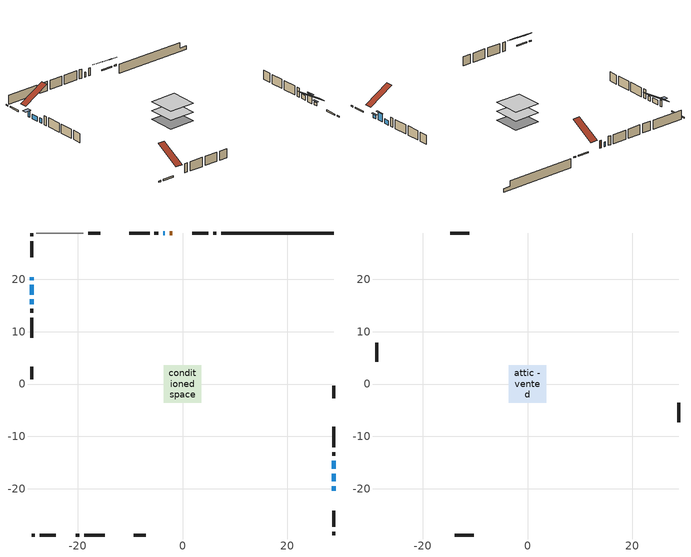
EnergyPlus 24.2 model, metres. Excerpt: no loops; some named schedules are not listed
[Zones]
conditioned space
 floor adiabatic (AdiabaticFloorConstruction): -3.62,-3.62 -3.62,3.62 3.62,3.62 3.62,-3.62 z1.22
 floor foundation (Slab1 construction): -3.62,-3.62 -3.62,3.62 3.62,3.62 3.62,-3.62 z-1.19
 wall outside (RimJoist1 construction): 6.47,28.85 5.83,28.85 / -28.85,-28.85 -28.22,-28.85 / -28.85,28.85 -28.85,28.22 / 28.85,-28.85 28.85,-28.22 z1.22:1.52
 wall outside (RimJoist2 construction): 4.9,28.85 1.83,28.85 / -27.29,-28.85 -24.22,-28.85 / -28.85,27.29 -28.85,24.22 / 28.85,-27.29 28.85,-24.22 z1.22:1.52
 wall outside (AdiabaticWallConstruction 1): -1.97,28.85 -2.47,28.85 z1.22:3.25
 wall outside (AdiabaticWallConstruction): -28.85,20.42 -28.85,19.86 z1.22:2.9; 28.85,-20.42 28.85,-19.5 z1.22:2.08; 28.85,-18.57 28.85,-17.1 z1.22:3.28; -28.85,18.93 -28.85,17.09 / -28.85,16.16 -28.85,15.27 / -3.39,28.85 -3.7,28.85 / 28.85,-16.17 28.85,-14.68 z1.22:2.44
 wall outside (Wall1 construction): -4.63,28.85 -5.35,28.85 / -20.42,-28.85 -19.69,-28.85 / -28.85,14.34 -28.85,13.62 / 28.85,-13.75 28.85,-13.02 z1.22:3.66
 wall outside (Wall2 construction): -6.28,28.85 -10.17,28.85 / -18.76,-28.85 -14.88,-28.85 / -28.85,12.69 -28.85,8.8 / 28.85,-12.09 28.85,-8.21 z1.22:3.66
 wall outside (Wall4 construction): -15.69,28.85 -18.04,28.85 / -9.35,-28.85 -7,-28.85 / -28.85,3.28 -28.85,0.93 / 28.85,-2.69 28.85,-0.33 z1.22:3.66
 wall foundation (FoundationWall1 construction): 7.39,28.85,-1.19 7.39,28.85,1.22 26.71,28.85,1.22 26.71,28.85,-0.31 28.85,28.85,-0.31 28.85,28.85,-1.19
 wall adiabatic (Wall5 construction): -18.97,28.85 -27.92,28.85 z1.22:3.66
 window (WindowConstruction 3): -28.85,20.42 -28.85,19.86 z1.22:2.9
 window (WindowConstruction): 28.85,-20.42 28.85,-19.5 z1.22:2.08
 window (WindowConstruction 1): 28.85,-18.57 28.85,-17.1 z1.22:3.28
 window (WindowConstruction 2): -28.85,18.93 -28.85,17.09 z1.22:2.44
 window (WindowConstruction 4): -28.85,16.16 -28.85,15.27 z1.22:2.44
 window (WindowConstruction 5): -3.39,28.85 -3.7,28.85 z1.22:2.44
 window (WindowConstruction 6): 28.85,-16.17 28.85,-14.68 z1.22:2.44
 door (Door): -1.97,28.85 -2.46,28.85 z1.22:3.25
 ceiling adiabatic (AdiabaticFloorConstruction): 3.62,-3.62 3.62,3.62 -3.62,3.62 -3.62,-3.62 z1.22
attic - vented
 floor to conditioned space (Floor1 construction Reversed): -3.62,-3.62 -3.62,3.62 3.62,3.62 3.62,-3.62 z3.66
 wall outside (Wall3 construction): -11.1,28.85 -14.76,28.85 / -13.95,-28.85 -10.28,-28.85 / -28.85,7.87 -28.85,4.21 / 28.85,-7.28 28.85,-3.62 z1.22:3.66
 roof outside (Roof1 construction): -1.04,28.85,3.66 -1.04,22.13,7.58 0.9,22.13,7.58 0.9,28.85,3.66; -21.35,-28.85,3.66 -21.35,-22.13,7.58 -23.29,-22.13,7.58 -23.29,-28.85,3.66; -28.85,21.35,3.66 -22.13,21.35,7.58 -22.13,23.29,7.58 -28.85,23.29,3.66; 28.85,-21.35,3.66 22.13,-21.35,7.58 22.13,-23.29,7.58 28.85,-23.29,3.66
shading: -28.85,19.56 -28.85,20.72 -30.37,20.72 -30.37,19.56 z3.2; 28.85,-19.2 28.85,-20.72 29.15,-20.72 29.15,-19.2 z2.38; 28.85,-16.8 28.85,-18.87 29.15,-18.87 29.15,-16.8 z3.58
[Building]
Building 1: Terrain=Suburbs
[Site:Location]
Ottawa Intl AP_ON: Latitude {deg}=45.32; Longitude {deg}=-75.67; Time Zone {hr}=-5; Elevation {m}=115; Keep Site Location Information=Yes
[Site:GroundTemperature:Shallow]
1.18808, -1.19398, -1.38475, -0.254337, 4.28362, 8.80044, 12.7163, 15.1969, 15.4076, 13.3901, 9.57408, 5.19582
[Site:WaterMainsTemperature]
Calculation Method=Schedule; Temperature Schedule=mains temperature schedule
[Material] Roughness=Rough; Thermal Absorptance=0.9
Name | Thickness {m} | Conductivity {W/m-K} | Density {kg/m3} | Specific Heat {J/kg-K} | Solar Absorptance | Visible Absorptance
asphalt or fiberglass shingles | 0.00635 | 0.162714 | 1121.4 | 1465.45 | 0.4 | 0.4
ceiling loosefill ins | 0.169333 | 0.0480833 | 16.02 | 1046.75 | 0.7 | 0.7
ceiling stud and cavity | 0.1397 | 0.0761394 | 65.682 | 1177.47 | 0.7 | 0.7
concrete 4.0 in. | 0.1016 | 1.803125 | 2242.8 | 837.4 | 0.7 | 0.7
concrete 8.0 in. | 0.2032 | 1.803125 | 2242.8 | 837.4 | 0.7 | 0.7
door material | 0.04445 | 0.0451087 | 512.64 | 1214.23 | 0.7 | 0.7
floor covering | 0.0127 | 0.0433444 | 54.468 | 1339.84 | 0.6 | 0.6
floor rigid ins; wall rigid ins 2 | 0.512978 | 0.029427 | 32.04 | 1214.23 | 0.7 | 0.7
floor stud and cavity | 0.1397 | 1.75129 | 37.0049 | 1207.88 | 0.7 | 0.7
furniture material conditioned space 1 | 0.1524 | 0.115458 | 640.8 | 1214.23 | 0.6 | 0.6
gypsum board | 0.0127 | 0.160291 | 801 | 837.4 | 0.6 | 0.6
osb sheathing 0.5 in. | 0.0127 | 0.115458 | 512.64 | 1214.23 | 0.7 | 0.7
osb sheathing 0.75 in. | 0.01905 | 0.115458 | 512.64 | 1214.23 | 0.7 | 0.7
osb sheathing 2.0 in. | 0.0508 | 0.115458 | 512.64 | 1214.23 | 0.7 | 0.7
rim joist rigid ins; wall rigid ins | 0.051816 | 0.029427 | 32.04 | 1214.23 | 0.7 | 0.7
rim joist stud and cavity | 0.0508 | 0.0417765 | 125.044 | 1163.47 | 0.6 | 0.6
rim joist stud and cavity 1 | 0.0508 | 0.04043 | 125.044 | 1163.47 | 0.6 | 0.6
wall rigid ins 1 | 0.051816 | 0.029427 | 32.04 | 1214.23 | 0.4 | 0.4
wall stud and cavity | 0.1397 | 0.179501 | 139.0536 | 1170.24 | 0.7 | 0.7
wall stud and cavity 1 | 0.1397 | 0.191179 | 139.0536 | 1170.24 | 0.7 | 0.7
wall stud and cavity 2 | 0.0889 | 6.1454 | 50.32683 | 1063.81 | 0.6 | 0.6
wall stud and cavity 3 | 0.1397 | 0.240512 | 139.0536 | 1170.24 | 0.7 | 0.7
wall stud and cavity 4 | 0.1397 | 0.156319 | 139.0536 | 1170.24 | 0.7 | 0.7
wall stud and cavity 5 | 0.0889 | 0.380278 | 52.3479 | 1209.89 | 0.7 | 0.7
wall stud and cavity 6 | 0.0889 | 0.391764 | 83.0341 | 1211.67 | 0.7 | 0.7
wood siding | 0.0254 | 0.102417 | 544.68 | 1172.36 | 0.4 | 0.4
wood siding 1 | 0.00254 | 0.102417 | 544.68 | 1172.36 | 0.4 | 0.4
wood siding 2; wood siding 3; wood siding 4 | 0.0254 | 0.102417 | 544.68 | 1172.36 | 0.7 | 0.7
[WindowMaterial:SimpleGlazingSystem]
Name | U-Factor {W/m2-K} | Solar Heat Gain Coefficient
WindowMaterial | 3.02751 | 0.5
WindowMaterial 1 | 1.82888 | 0.38
WindowMaterial 2 | 2.915653 | 0.63
WindowMaterial 3 | 2.96789 | 0.62
WindowMaterial 4 | 2.99401 | 0.54
WindowMaterial 5 | 1.99809 | 0.31
WindowMaterial 6 | 3.006501 | 0.52
[Construction]
AdiabaticFloorConstruction: floor stud and cavity, floor rigid ins, osb sheathing 0.75 in., floor covering
AdiabaticWallConstruction: wood siding 3, wall rigid ins 2, wall stud and cavity 5, gypsum board
AdiabaticWallConstruction 1: wood siding 4, wall rigid ins 2, wall stud and cavity 5, gypsum board
Door: door material
Floor1 construction Reversed: gypsum board, ceiling stud and cavity, ceiling loosefill ins
FoundationWall1 construction: concrete 8.0 in.
furniture construction conditioned space 1: furniture material conditioned space 1
PartitionWallConstruction: gypsum board, wall stud and cavity 6, gypsum board
RimJoist1 construction: wood siding 2, rim joist rigid ins, osb sheathing 2.0 in., rim joist stud and cavity
RimJoist2 construction: wood siding 2, rim joist rigid ins, osb sheathing 2.0 in., rim joist stud and cavity 1
Roof1 construction: asphalt or fiberglass shingles
Slab1 construction: concrete 4.0 in.
Wall1 construction: wood siding, wall rigid ins, osb sheathing 0.5 in., wall stud and cavity, gypsum board
Wall2 construction: wood siding, wall rigid ins, osb sheathing 0.5 in., wall stud and cavity 1, gypsum board
Wall3 construction: wood siding 1, wall stud and cavity 2
Wall4 construction: wood siding, wall rigid ins, osb sheathing 0.5 in., wall stud and cavity 3, gypsum board
Wall5 construction: wall rigid ins 1, osb sheathing 0.5 in., wall stud and cavity 4, gypsum board
WindowConstruction: WindowMaterial
WindowConstruction 1: WindowMaterial 1
WindowConstruction 2: WindowMaterial 2
WindowConstruction 3: WindowMaterial 3
WindowConstruction 4: WindowMaterial 4
WindowConstruction 5: WindowMaterial 5
WindowConstruction 6: WindowMaterial 6
[Zone] Multiplier=1; Part of Total Floor Area=Yes
Name | Volume {m3}
attic - vented | 31.7629
conditioned space | 266.2
[Space]
Name | Zone | Volume {m3}
attic - vented 1 | attic - vented | 31.7629
conditioned space 1 | conditioned space | 266.2
[ZoneInfiltration:EffectiveLeakageArea]
infil attic - vented 1: Zone or Space=attic - vented 1; Schedule=Always On Discrete; Effective Air Leakage Area {cm2}=2202.11; Stack Coefficient=0.000442204; Wind Coefficient=1.42079e-05
[ZoneMixing]
whole house fan mix: Zone or Space=attic - vented; Schedule=Always On Continuous; Design Flow Rate Calculation Method=Flow/Zone; Design Flow Rate {m3/s}=0; Source Zone or Space=conditioned space
[SurfaceProperty:ExposedFoundationPerimeter]
Slab1: Exposed Perimeter Calculation Method=TotalExposedPerimeter; Total Exposed Perimeter {m}=21.458
[InternalMass] Zone or ZoneList=conditioned space; Space or SpaceList=conditioned space 1
Name | Construction | Surface Area {m2}
furniture mass conditioned space 1 | furniture construction conditioned space 1 | 41.8399
partition wall mass | PartitionWallConstruction | 104.6
[Lights]
interior lighting: Zone or ZoneList or Space or SpaceList=conditioned space 1; Schedule=interior lighting schedule; Design Level Calculation Method=LightingLevel; Lighting Level {W}=343.2; Return Air Fraction=0; Fraction Radiant=0.6; Fraction Visible=0.2; Fraction Replaceable=1
[People]
occupants: Zone or ZoneList or Space or SpaceList=conditioned space 1; Number of People Schedule=occupants schedule; Number of People Calculation Method=People; Number of People=3; Fraction Radiant=0.314171; Sensible Heat Fraction=0.56303; Activity Level Schedule=occupants activity schedule; Carbon Dioxide Generation Rate {m3/s-W}=0; Enable ASHRAE 55 Comfort Warnings=No; Mean Radiant Temperature Calculation Type=EnclosureAveraged
[ElectricEquipment] Zone or ZoneList or Space or SpaceList=conditioned space 1; Design Level Calculation Method=EquipmentLevel
Name | Schedule | Design Level {W} | Fraction Latent | Fraction Radiant | Fraction Lost
clothes dryer | clothes dryer schedule | 140.772 | 0.015 | 0.081 | 0.85
clothes washer | clothes washer schedule | 32.1985 | 0.03 | 0.162 | 0.7
cooking range | cooking range schedule | 208.969 | 0.08 | 0.432 | 0.2
dishwasher | dishwasher schedule | 66.8632 | 0.3 | 0.18 | 0.4
fridge | fridge schedule | 72.9452 | 0 | 0.6 | 0
mech vent bath fan 0 | mech vent bath fan 0 schedule | 50.2 | 0 | 0 | 1
mech vent bath fan 1 | mech vent bath fan 1 schedule | 50.2 | 0 | 0 | 1
mech vent house fan | mech vent house fan schedule | 14.3333 | 0 | 0 | 1
mech vent house fan cfis | mech vent house fan cfis schedule | 0 | 0 | 0 | 0
mech vent range fan 0 | mech vent range fan 0 schedule | 57 | 0 | 0 | 1
misc plug loads | misc plug loads schedule | 494.7 | 0.045 | 0.513 | 0.1
whole house fan | Always On Discrete | 0 | 0 | 0 | 1
[OtherEquipment] Zone or ZoneList or Space or SpaceList=conditioned space 1; Design Level Calculation Method=EquipmentLevel
Name | Fuel Type | Schedule | Design Level {W} | Fraction Latent | Fraction Radiant | Fraction Lost
clothes dryer 1 | Electricity | clothes dryer schedule | 0 | 0.015 | 0.081 | 0.85
cooking range 1 | Electricity | cooking range schedule | 0 | 0.08 | 0.432 | 0.2
general water use latent | None | general water use schedule | 59.3978 | 1 | 0 | 0
general water use sensible | None | general water use schedule | -58.539 | 0 | 0.6 | 0
mech vent house fan latent load | None | Always On Discrete | 0 | 1 | 0 | 0
mech vent house fan sensible load | None | Always On Discrete | 0 | 0 | 0 | 0
water heater energy adjustment1 | Electricity | Always On Discrete | 0.01 | 0 | 0 | 1
[ZoneInfiltration:DesignFlowRate] Zone or ZoneList or Space or SpaceList=conditioned space 1; Schedule=Always On Discrete; Design Flow Rate Calculation Method=Flow/Zone; Design Flow Rate {m3/s}=0
infil flow; natural vent flow; whole house fan flow
[AvailabilityManager:Scheduled]
central ac airloop Availability Manager: Schedule=Always On Discrete
[Foundation:Kiva]
Foundation Kiva 1: Initial Indoor Air Temperature {C}=18; Wall Height Above Grade {m}=1.21999; Wall Depth Below Slab {m}=0.2032
[Foundation:Kiva:Settings]
Soil Conductivity {W/m-K}=0.849921; Soil Density {kg/m3}=1842.3; Soil Specific Heat {J/kg-K}=418.7; Ground Solar Absorptivity=0.9; Ground Thermal Absorptivity=0.9; Ground Surface Roughness {m}=0.03; Far-Field Width {m}=40; Deep-Ground Boundary Condition=ZeroFlux; Deep-Ground Depth {m}=40; Minimum Cell Dimension {m}=0.2; Maximum Cell Growth Coefficient=3; Simulation Timestep=Timestep
[Exterior:Lights]
exterior lighting: Schedule=exterior lighting schedule; Design Level {W}=75.6
[EnergyManagementSystem:GlobalVariable]
central_ac_airloop_Fan_RTF
infil_program_Qfan
infil_program_Qinf
natural_vent_program_Qnv
natural_vent_program_Qwhf
[EnergyManagementSystem:Sensor]
Name | Output:Variable or Output:Meter Index Key | Output:Variable or Output:Meter
airflow_gain | infil flow | Infiltration Sensible Heat Gain Energy
airflow_gain_1 | natural vent flow | Infiltration Sensible Heat Gain Energy
airflow_gain_2 | whole house fan flow | Infiltration Sensible Heat Gain Energy
airflow_loss | infil flow | Infiltration Sensible Heat Loss Energy
airflow_loss_1 | natural vent flow | Infiltration Sensible Heat Loss Energy
airflow_loss_2 | whole house fan flow | Infiltration Sensible Heat Loss Energy
clg_load_cond |  | Cooling:EnergyTransfer:Zone:CONDITIONED SPACE
clg_sp_s; clg_sp_s_1 | cooling setpoint | Schedule Value
clothes_dryer_exhaust_0_sch_s | clothes dryer exhaust 0 schedule | Schedule Value
cool_season | cooling season schedule | Schedule Value
htg_load_cond |  | Heating:EnergyTransfer:Zone:CONDITIONED SPACE
htg_sp_s; htg_sp_s_1 | heating setpoint | Schedule Value
ig_ee_conv | clothes dryer | Electric Equipment Convective Heating Energy
ig_ee_conv_2 | cooking range | Electric Equipment Convective Heating Energy
ig_ee_conv_4 | fridge | Electric Equipment Convective Heating Energy
ig_ee_conv_5 | misc plug loads | Electric Equipment Convective Heating Energy
ig_ee_conv_6 | whole house fan | Electric Equipment Convective Heating Energy
ig_ee_rad | clothes dryer | Electric Equipment Radiant Heating Energy
ig_ee_rad_2 | cooking range | Electric Equipment Radiant Heating Energy
ig_ee_rad_4 | fridge | Electric Equipment Radiant Heating Energy
ig_ee_rad_5 | misc plug loads | Electric Equipment Radiant Heating Energy
ig_ee_rad_6 | whole house fan | Electric Equipment Radiant Heating Energy
ig_lgt_conv | interior lighting | Lights Convective Heating Energy
ig_lgt_rad | interior lighting | Lights Radiant Heating Energy
ig_lgt_vis | interior lighting | Lights Visible Radiation Heating Energy
ig_oe_conv | clothes dryer 1 | Other Equipment Convective Heating Energy
ig_oe_conv_1 | cooking range 1 | Other Equipment Convective Heating Energy
ig_oe_conv_2 | general water use latent | Other Equipment Convective Heating Energy
ig_oe_conv_3 | general water use sensible | Other Equipment Convective Heating Energy
ig_oe_conv_4 | water heater energy adjustment1 | Other Equipment Convective Heating Energy
ig_oe_rad | clothes dryer 1 | Other Equipment Radiant Heating Energy
ig_oe_rad_1 | cooking range 1 | Other Equipment Radiant Heating Energy
ig_oe_rad_2 | general water use latent | Other Equipment Radiant Heating Energy
ig_oe_rad_3 | general water use sensible | Other Equipment Radiant Heating Energy
ig_oe_rad_4 | water heater energy adjustment1 | Other Equipment Radiant Heating Energy
ig_ppl_conv | occupants | People Convective Heating Energy
ig_ppl_rad | occupants | People Radiant Heating Energy
im_conv | furniture mass conditioned space 1 | Surface Inside Face Convection Heat Gain Energy
im_conv_1 | partition wall mass | Surface Inside Face Convection Heat Gain Energy
im_ig | furniture mass conditioned space 1 | Surface Inside Face Internal Gains Radiation Heat Gain Energy
im_ig_1 | partition wall mass | Surface Inside Face Internal Gains Radiation Heat Gain Energy
im_lgt | furniture mass conditioned space 1 | Surface Inside Face Lights Radiation Heat Gain Energy
im_lgt_1 | partition wall mass | Surface Inside Face Lights Radiation Heat Gain Energy
im_sol | furniture mass conditioned space 1 | Surface Inside Face Solar Radiation Heat Gain Energy
im_sol_1 | partition wall mass | Surface Inside Face Solar Radiation Heat Gain Energy
im_surf | furniture mass conditioned space 1 | Surface Inside Face Net Surface Thermal Radiation Heat Gain Energy
im_surf_1 | partition wall mass | Surface Inside Face Net Surface Thermal Radiation Heat Gain Energy
mech_vent_bath_fan_0_sch_s | mech vent bath fan 0 schedule | Schedule Value
mech_vent_bath_fan_1_sch_s | mech vent bath fan 1 schedule | Schedule Value
mech_vent_range_fan_0_sch_s | mech vent range fan 0 schedule | Schedule Value
mv_conv | mech vent bath fan 0 | Electric Equipment Convective Heating Energy
mv_conv_1 | mech vent bath fan 1 | Electric Equipment Convective Heating Energy
mv_conv_2 | mech vent house fan | Electric Equipment Convective Heating Energy
mv_conv_3 | mech vent house fan cfis | Electric Equipment Convective Heating Energy
mv_conv_4 | mech vent range fan 0 | Electric Equipment Convective Heating Energy
mv_conv_5 | mech vent house fan latent load | Other Equipment Convective Heating Energy
mv_conv_6 | mech vent house fan sensible load | Other Equipment Convective Heating Energy
mv_rad | mech vent bath fan 0 | Electric Equipment Radiant Heating Energy
mv_rad_1 | mech vent bath fan 1 | Electric Equipment Radiant Heating Energy
mv_rad_2 | mech vent house fan | Electric Equipment Radiant Heating Energy
mv_rad_3 | mech vent house fan cfis | Electric Equipment Radiant Heating Energy
mv_rad_4 | mech vent range fan 0 | Electric Equipment Radiant Heating Energy
mv_rad_5 | mech vent house fan latent load | Other Equipment Radiant Heating Energy
mv_rad_6 | mech vent house fan sensible load | Other Equipment Radiant Heating Energy
natural_vent_s | natural vent schedule | Schedule Value
out_pb_s |  | Site Outdoor Air Barometric Pressure
out_wt_s |  | Site Outdoor Air Humidity Ratio
site_vw_s |  | Site Wind Speed
ss_back_out | Window1 | Surface Window Shortwave from Zone Back Out Window Heat Transfer Rate
ss_back_out_1 | Window2 | Surface Window Shortwave from Zone Back Out Window Heat Transfer Rate
ss_back_out_2 | Window3 | Surface Window Shortwave from Zone Back Out Window Heat Transfer Rate
ss_back_out_3 | Window4 | Surface Window Shortwave from Zone Back Out Window Heat Transfer Rate
ss_back_out_4 | Window5 | Surface Window Shortwave from Zone Back Out Window Heat Transfer Rate
ss_back_out_5 | Window6 | Surface Window Shortwave from Zone Back Out Window Heat Transfer Rate
ss_back_out_6 | Window7 | Surface Window Shortwave from Zone Back Out Window Heat Transfer Rate
ss_conv | Door1 | Surface Inside Face Convection Heat Gain Energy
ss_conv_1 | Window1 | Surface Inside Face Convection Heat Gain Energy
ss_conv_2 | Window2 | Surface Inside Face Convection Heat Gain Energy
ss_conv_3 | Window3 | Surface Inside Face Convection Heat Gain Energy
ss_conv_4 | Window4 | Surface Inside Face Convection Heat Gain Energy
ss_conv_5 | Window5 | Surface Inside Face Convection Heat Gain Energy
ss_conv_6 | Window6 | Surface Inside Face Convection Heat Gain Energy
ss_conv_7 | Window7 | Surface Inside Face Convection Heat Gain Energy
ss_ig | Door1 | Surface Inside Face Internal Gains Radiation Heat Gain Energy
ss_ig_1 | Window1 | Surface Inside Face Internal Gains Radiation Heat Gain Energy
ss_ig_2 | Window2 | Surface Inside Face Internal Gains Radiation Heat Gain Energy
ss_ig_3 | Window3 | Surface Inside Face Internal Gains Radiation Heat Gain Energy
ss_ig_4 | Window4 | Surface Inside Face Internal Gains Radiation Heat Gain Energy
ss_ig_5 | Window5 | Surface Inside Face Internal Gains Radiation Heat Gain Energy
ss_ig_6 | Window6 | Surface Inside Face Internal Gains Radiation Heat Gain Energy
ss_ig_7 | Window7 | Surface Inside Face Internal Gains Radiation Heat Gain Energy
ss_lgt | Door1 | Surface Inside Face Lights Radiation Heat Gain Energy
ss_sol | Door1 | Surface Inside Face Solar Radiation Heat Gain Energy
ss_surf | Door1 | Surface Inside Face Net Surface Thermal Radiation Heat Gain Energy
ss_surf_1 | Window1 | Surface Inside Face Net Surface Thermal Radiation Heat Gain Energy
ss_surf_2 | Window2 | Surface Inside Face Net Surface Thermal Radiation Heat Gain Energy
ss_surf_3 | Window3 | Surface Inside Face Net Surface Thermal Radiation Heat Gain Energy
ss_surf_4 | Window4 | Surface Inside Face Net Surface Thermal Radiation Heat Gain Energy
ss_surf_5 | Window5 | Surface Inside Face Net Surface Thermal Radiation Heat Gain Energy
ss_surf_6 | Window6 | Surface Inside Face Net Surface Thermal Radiation Heat Gain Energy
ss_surf_7 | Window7 | Surface Inside Face Net Surface Thermal Radiation Heat Gain Energy
ss_trans_in | Window1 | Surface Window Transmitted Solar Radiation Rate
ss_trans_in_1 | Window2 | Surface Window Transmitted Solar Radiation Rate
ss_trans_in_2 | Window3 | Surface Window Transmitted Solar Radiation Rate
ss_trans_in_3 | Window4 | Surface Window Transmitted Solar Radiation Rate
ss_trans_in_4 | Window5 | Surface Window Transmitted Solar Radiation Rate
ss_trans_in_5 | Window6 | Surface Window Transmitted Solar Radiation Rate
ss_trans_in_6 | Window7 | Surface Window Transmitted Solar Radiation Rate
ss_trans_out | Window1 | Surface Inside Face Initial Transmitted Diffuse Transmitted Out Window Solar Radiation Rate
ss_trans_out_1 | Window2 | Surface Inside Face Initial Transmitted Diffuse Transmitted Out Window Solar Radiation Rate
ss_trans_out_2 | Window3 | Surface Inside Face Initial Transmitted Diffuse Transmitted Out Window Solar Radiation Rate
ss_trans_out_3 | Window4 | Surface Inside Face Initial Transmitted Diffuse Transmitted Out Window Solar Radiation Rate
ss_trans_out_4 | Window5 | Surface Inside Face Initial Transmitted Diffuse Transmitted Out Window Solar Radiation Rate
ss_trans_out_5 | Window6 | Surface Inside Face Initial Transmitted Diffuse Transmitted Out Window Solar Radiation Rate
ss_trans_out_6 | Window7 | Surface Inside Face Initial Transmitted Diffuse Transmitted Out Window Solar Radiation Rate
s_conv | Floor1 | Surface Inside Face Convection Heat Gain Energy
s_conv_1 | FoundationWall1 | Surface Inside Face Convection Heat Gain Energy
s_conv_10 | RimJoist2:270 | Surface Inside Face Convection Heat Gain Energy
s_conv_11 | RimJoist2:90 | Surface Inside Face Convection Heat Gain Energy
s_conv_12 | Slab1 | Surface Inside Face Convection Heat Gain Energy
s_conv_13 | Wall1:0 | Surface Inside Face Convection Heat Gain Energy
s_conv_14 | Wall1:180 | Surface Inside Face Convection Heat Gain Energy
s_conv_15 | Wall1:270 | Surface Inside Face Convection Heat Gain Energy
s_conv_16 | Wall1:90 | Surface Inside Face Convection Heat Gain Energy
s_conv_17 | Wall2:0 | Surface Inside Face Convection Heat Gain Energy
s_conv_18 | Wall2:180 | Surface Inside Face Convection Heat Gain Energy
s_conv_19 | Wall2:270 | Surface Inside Face Convection Heat Gain Energy
s_conv_2 | inferred conditioned ceiling | Surface Inside Face Convection Heat Gain Energy
s_conv_20 | Wall2:90 | Surface Inside Face Convection Heat Gain Energy
s_conv_21 | Wall4:0 | Surface Inside Face Convection Heat Gain Energy
s_conv_22 | Wall4:180 | Surface Inside Face Convection Heat Gain Energy
s_conv_23 | Wall4:270 | Surface Inside Face Convection Heat Gain Energy
s_conv_24 | Wall4:90 | Surface Inside Face Convection Heat Gain Energy
s_conv_25 | Wall5 | Surface Inside Face Convection Heat Gain Energy
s_conv_3 | inferred conditioned floor | Surface Inside Face Convection Heat Gain Energy
s_conv_4 | RimJoist1:0 | Surface Inside Face Convection Heat Gain Energy
s_conv_5 | RimJoist1:180 | Surface Inside Face Convection Heat Gain Energy
s_conv_6 | RimJoist1:270 | Surface Inside Face Convection Heat Gain Energy
s_conv_7 | RimJoist1:90 | Surface Inside Face Convection Heat Gain Energy
s_conv_8 | RimJoist2:0 | Surface Inside Face Convection Heat Gain Energy
s_conv_9 | RimJoist2:180 | Surface Inside Face Convection Heat Gain Energy
s_ig | Floor1 | Surface Inside Face Internal Gains Radiation Heat Gain Energy
s_ig_1 | FoundationWall1 | Surface Inside Face Internal Gains Radiation Heat Gain Energy
s_ig_10 | RimJoist2:270 | Surface Inside Face Internal Gains Radiation Heat Gain Energy
s_ig_11 | RimJoist2:90 | Surface Inside Face Internal Gains Radiation Heat Gain Energy
s_ig_12 | Slab1 | Surface Inside Face Internal Gains Radiation Heat Gain Energy
s_ig_13 | Wall1:0 | Surface Inside Face Internal Gains Radiation Heat Gain Energy
s_ig_14 | Wall1:180 | Surface Inside Face Internal Gains Radiation Heat Gain Energy
s_ig_15 | Wall1:270 | Surface Inside Face Internal Gains Radiation Heat Gain Energy
s_ig_16 | Wall1:90 | Surface Inside Face Internal Gains Radiation Heat Gain Energy
s_ig_17 | Wall2:0 | Surface Inside Face Internal Gains Radiation Heat Gain Energy
s_ig_18 | Wall2:180 | Surface Inside Face Internal Gains Radiation Heat Gain Energy
s_ig_19 | Wall2:270 | Surface Inside Face Internal Gains Radiation Heat Gain Energy
s_ig_2 | inferred conditioned ceiling | Surface Inside Face Internal Gains Radiation Heat Gain Energy
s_ig_20 | Wall2:90 | Surface Inside Face Internal Gains Radiation Heat Gain Energy
s_ig_21 | Wall4:0 | Surface Inside Face Internal Gains Radiation Heat Gain Energy
s_ig_22 | Wall4:180 | Surface Inside Face Internal Gains Radiation Heat Gain Energy
s_ig_23 | Wall4:270 | Surface Inside Face Internal Gains Radiation Heat Gain Energy
s_ig_24 | Wall4:90 | Surface Inside Face Internal Gains Radiation Heat Gain Energy
s_ig_25 | Wall5 | Surface Inside Face Internal Gains Radiation Heat Gain Energy
s_ig_3 | inferred conditioned floor | Surface Inside Face Internal Gains Radiation Heat Gain Energy
s_ig_4 | RimJoist1:0 | Surface Inside Face Internal Gains Radiation Heat Gain Energy
s_ig_5 | RimJoist1:180 | Surface Inside Face Internal Gains Radiation Heat Gain Energy
